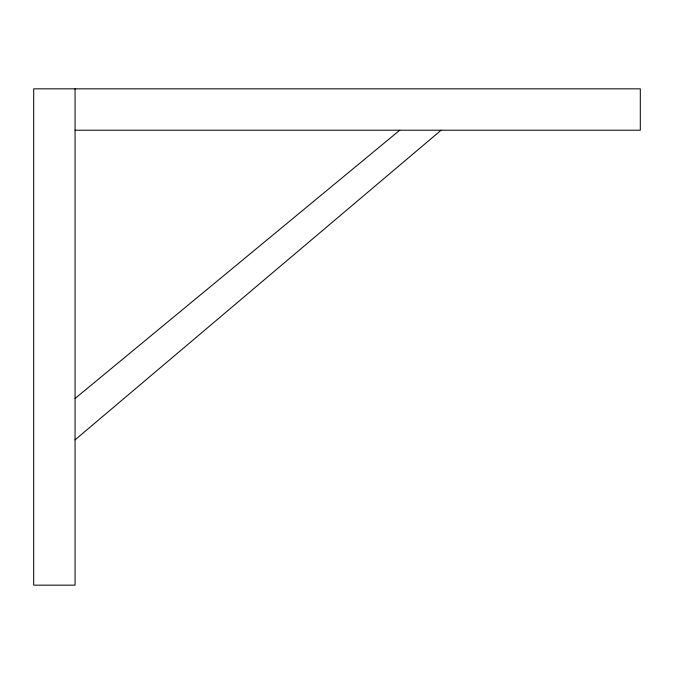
<?xml version="1.0" encoding="UTF-8"?>
<svg xmlns="http://www.w3.org/2000/svg" width="674" height="674" viewBox="0 0 674 674"><rect width="100%" height="100%" fill="white"/><g stroke="black" fill="none" stroke-linecap="round" stroke-linejoin="round"><path stroke-width="1.01" d="M75.058 439.861L441.125 130.208M75.058 398.502L399.766 130.208M75.058 130.208L640.3 130.208L640.3 88.842L33.7 88.842L33.7 585.158L75.058 585.158L75.058 88.842"/></g></svg>
